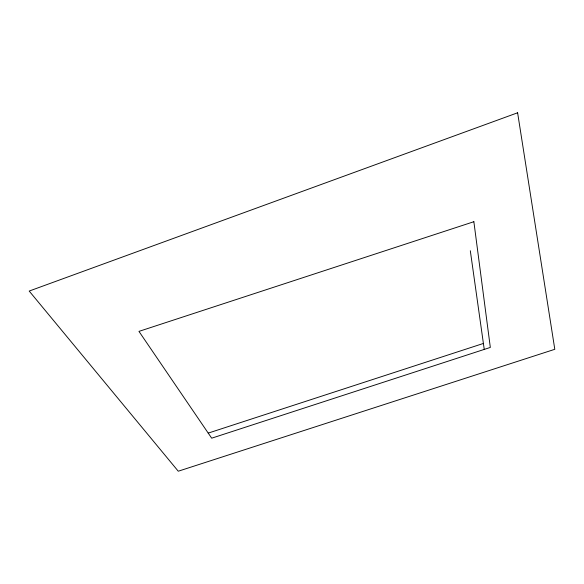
<?xml version="1.0" encoding="UTF-8"?>
<svg xmlns="http://www.w3.org/2000/svg" width="584" height="584" viewBox="0 0 584 584"><rect width="100%" height="100%" fill="white"/><g stroke="black" fill="none" stroke-linecap="round" stroke-linejoin="round"><path stroke-width="0.88" d="M208.211 433.109L483.406 343.45M470.31 250.74L484.245 349.414M517.614 112.785L29.2 291.058L178.266 471.215L554.8 349.305L517.614 112.785M473.865 221.716L138.956 331.383L211.685 438.19L490.326 347.429L473.865 221.716"/></g></svg>
